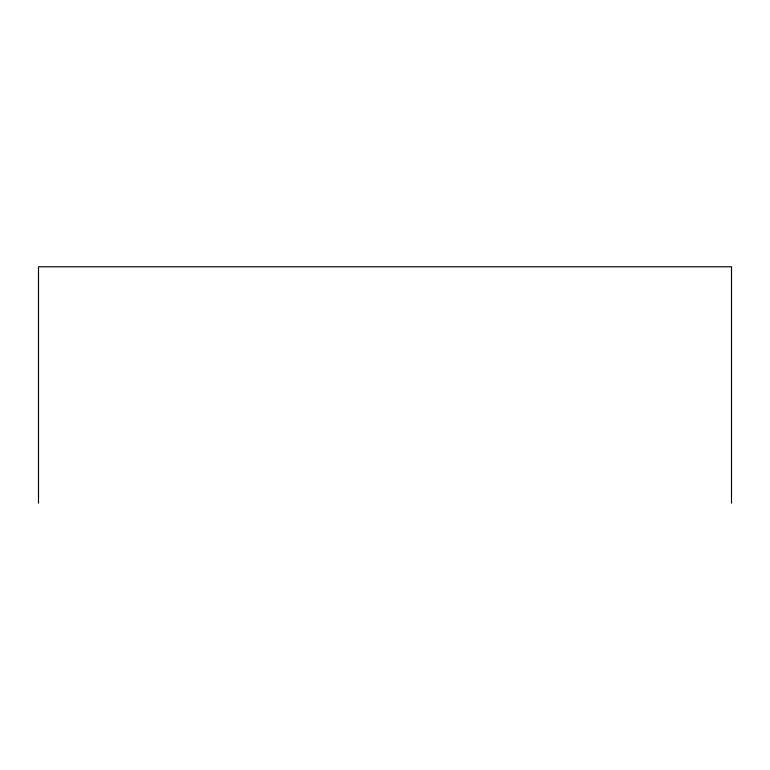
<?xml version="1.0" encoding="UTF-8"?>
<svg xmlns="http://www.w3.org/2000/svg" width="770" height="770" viewBox="0 0 770 770"><rect width="100%" height="100%" fill="white"/><g stroke="black" fill="none" stroke-linecap="round" stroke-linejoin="round"><path stroke-width="1.16" d="M731.5 503.214L731.5 266.786L38.5 266.786L38.5 503.214"/></g></svg>
